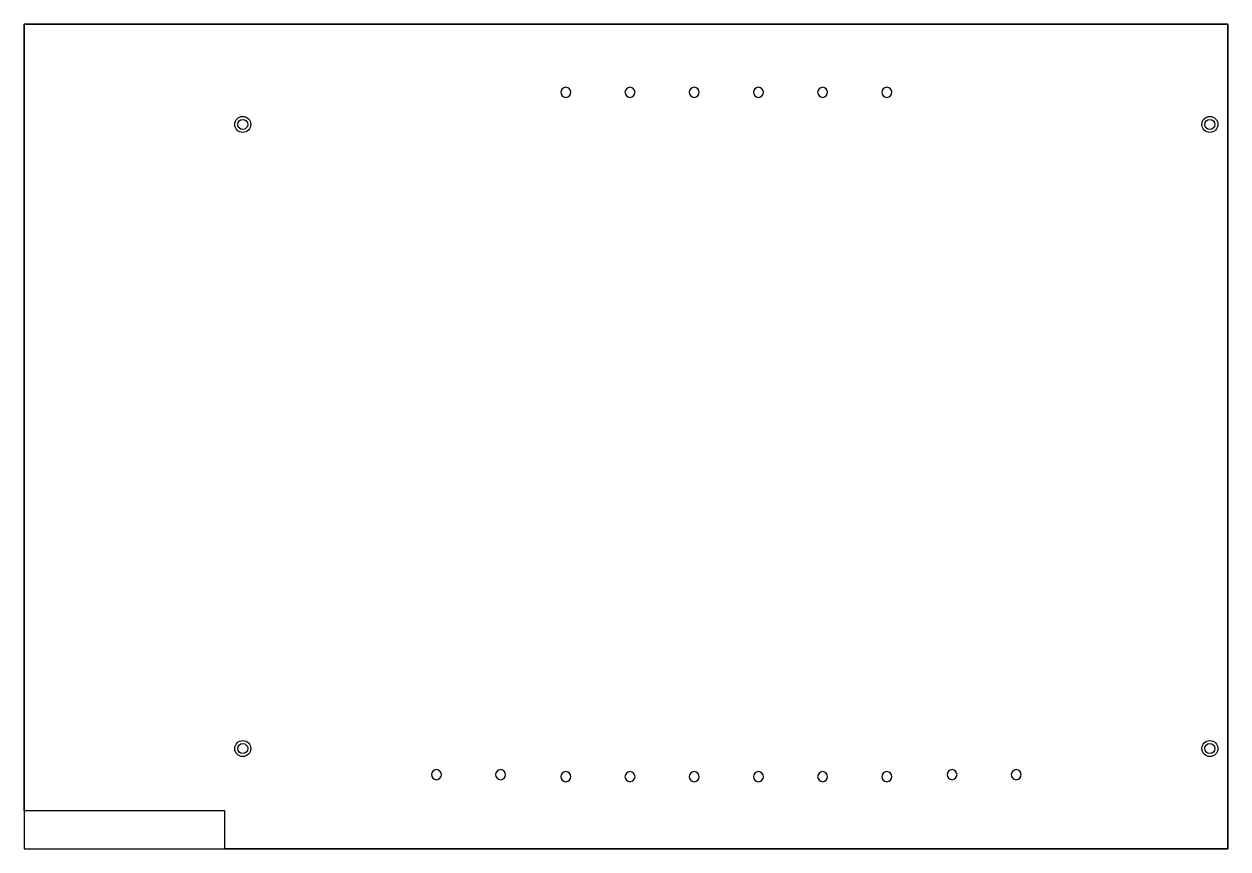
# Model space of a CAD drawing. Extents: x 0 to 600, y 0 to 411.
import ezdxf

# ---------------------------------------------------------------- set-up
doc = ezdxf.new("R2010")
doc.units = 0

msp = doc.modelspace()

# ---------------------------------------------------------------- linework, layer by layer
at = {"layer": 'CONTORNO'}
msp.add_lwpolyline([(0, 411), (600, 411), (600, 0), (100, 0), (100, 19), (0, 19)], close=True, dxfattribs=at)
at = {"layer": 'PANEL'}
msp.add_lwpolyline([(0, 0), (600, 0), (600, 411), (0, 411)], close=True, dxfattribs=at)
at = {"layer": 'VDRILL', "extrusion": (0, 0, -1)}
for centre in [(-270, 377, 11), (-302, 377, 11), (-334, 377, 11), (-366, 377, 11), (-398, 377, 11), (-430, 377, 11), (-205.5, 37, 17.5), (-237.5, 37, 17.5), (-270, 36, 11), (-302, 36, 11), (-334, 36, 11), (-366, 36, 11), (-398, 36, 11), (-430, 36, 11), (-462.5, 37, 17.5), (-494.5, 37, 17.5)]:
    msp.add_circle(centre, 2.5, dxfattribs=at)
at = {"layer": 'VDRILL'}
for centre, radius in [((109, 361, -2), 4), ((109, 361, -18), 2.5), ((591, 361, -2), 4), ((591, 361, -18), 2.5), ((109, 50, -2), 4), ((591, 50, -2), 4), ((109, 50, -18), 2.5), ((591, 50, -18), 2.5)]:
    msp.add_circle(centre, radius, dxfattribs=at)

doc.saveas('drawing.dxf')
